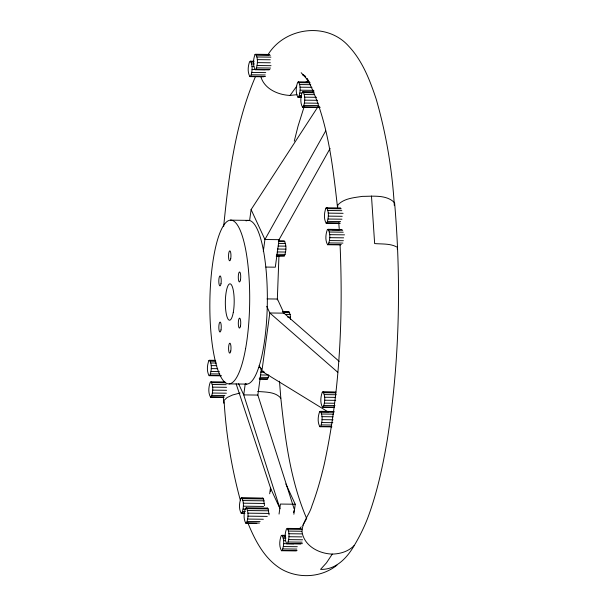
<?xml version="1.0" encoding="UTF-8"?>
<svg xmlns="http://www.w3.org/2000/svg" width="606" height="606" viewBox="0 0 606 606"><rect width="100%" height="100%" fill="white"/><g stroke="black" fill="none" stroke-linecap="round" stroke-linejoin="round"><path stroke-width="0.91" d="M277.313 299.887L278.957 255.687M209.123 375.682L209.85 375.334C211.592 370.705 212.161 364.623 209.608 360.267L208.873 360.615C207.138 365.236 206.563 371.319 209.123 375.682L221.198 375.826M210.555 397.21L211.289 396.862C213.024 392.241 213.6 386.158 211.04 381.795L210.305 382.144C208.57 386.772 207.994 392.847 210.555 397.21L223.561 397.369M249.914 76.614L250.649 76.265C252.384 71.637 252.952 65.554 250.399 61.198L249.664 61.539C247.93 66.168 247.354 72.25 249.914 76.614L263.845 76.78M255.224 69.69L255.959 69.342C257.694 64.713 258.27 58.63 255.709 54.275L254.982 54.616C253.24 59.244 252.672 65.327 255.224 69.69L269.162 69.857M241.211 513.267L241.945 512.926C243.68 508.298 244.256 502.215 241.696 497.852L240.968 498.2C239.226 502.828 238.658 508.911 241.211 513.267L244.892 513.312M245.816 523.236L246.551 522.895C248.286 518.266 248.861 512.184 246.301 507.828L245.574 508.169C243.832 512.797 243.264 518.88 245.816 523.236L256.868 523.372M276.2 256.126L284.464 255.876C286.206 251.248 286.774 245.165 284.222 240.802L278.571 240.733M297.955 97.263L298.69 96.915C300.425 92.286 301 86.203 298.44 81.848L297.705 82.196C295.97 86.817 295.395 92.9 297.955 97.263L301.636 97.308M302.561 107.232L303.295 106.891C305.03 102.262 305.606 96.18 303.045 91.817L302.318 92.165C300.576 96.793 300.008 102.876 302.561 107.232L320.059 107.451M281.487 550.725L282.222 550.384C283.956 545.756 284.532 539.673 281.972 535.31L281.237 535.659C279.502 540.287 278.927 546.37 281.487 550.725L296.349 550.907M286.805 543.802L287.532 543.453C289.274 538.832 289.842 532.75 287.289 528.387L286.555 528.735C284.82 533.363 284.244 539.446 286.805 543.802L300.735 543.976M326.164 223.205L326.892 222.856C328.634 218.228 329.202 212.145 326.649 207.79L325.914 208.138C324.18 212.759 323.604 218.842 326.164 223.205L340.095 223.372M327.596 244.733L328.331 244.385C330.065 239.764 330.641 233.681 328.081 229.318L327.346 229.666C325.611 234.295 325.036 240.37 327.596 244.733L340.602 244.892M319.9 426.73L320.627 426.389C322.369 421.761 322.937 415.678 320.385 411.322L319.65 411.663C317.915 416.292 317.339 422.374 319.9 426.73L331.868 426.882M322.543 407.308L323.278 406.967C325.021 402.339 325.589 396.256 323.036 391.893L322.301 392.241C320.559 396.869 319.991 402.952 322.543 407.308L334.52 407.459M223.637 226.652C228.757 175.99 235.075 124.291 255.262 77.091M240.324 500.2C231.515 467.643 225.977 433.964 224.069 400.361L227.114 397.513L232.628 394.976L240.074 393.006M394.324 205.639C392.218 169.589 386.136 133.471 376.061 98.71C369.811 79.992 362.373 60.683 348.617 46.117C326.892 21.665 284.934 27.217 268.14 54.479M340.064 244.4C343.231 318.097 339.905 392.59 324.119 464.817C320.854 478.611 317.036 492.284 312.037 505.563C309.552 514.744 301.985 522.183 302.053 531.977C304.257 546.059 319.127 553.748 332.293 554.081C340.42 553.922 348.601 551.407 354.313 545.392C359.441 536.795 363.903 527.811 367.547 518.478C377.068 493.102 382.757 466.499 387.287 439.835C399.566 361.524 401.361 281.684 394.604 202.752C386.53 194.473 373.084 196.352 362.494 196.367C354.002 197.677 344.087 198.306 337.845 204.942L337.557 207.82C332.588 163.976 327.763 118.39 307.166 78.651L308.833 81.727M249.604 220.592L251.111 209.585L318.059 106.588M245.233 383.886L243.733 394.892L280.025 508.745M263.307 251.422L264.928 239.499L325.634 130.994M294.145 508.919L257.853 395.067L261.481 368.463M330.096 148.432L279.048 239.673L275.298 267.185L265.882 267.072M263.352 500.564L263.572 498.943L262.875 498.117L241.696 497.852M269.678 493.784L270.549 487.421M270.435 491.549L270.814 488.807L236.135 383.825M279.048 514.062L280.411 504.056L295.236 504.237L293.872 514.244M293.645 512.578L293.895 510.752M259.421 379.144L266.951 379.242L267.685 378.894L268.829 375.061L260.353 374.962M397.21 249.066L397.581 247.453C390.832 243.294 382.257 244.241 374.644 243.567L371.478 196.018M294.266 141.183L298.016 126.237L304.204 106.527M302.818 525.266L306.272 519.251M260.86 76.697C264.375 88.991 278.207 94.953 290.1 95.437L296.728 86.181M332.293 554.081L326.498 562.822L320.559 569.375C335.951 569.958 347.223 557.687 354.313 545.392M299.561 528.667L301.273 526.788M336.966 565.171C321.4 577.715 298.47 578.972 281.222 569.026C264.224 558.671 254.952 540.272 247.687 522.47M290.562 319.43L290.198 314.544L288.948 311.84L283.51 312.128M262.14 498.458L262.875 498.117M266.754 508.434L267.481 508.086L268.178 508.911L269.079 514.926M305.878 82.083L308.477 81.772M290.1 95.437L297.001 94.672M255.709 54.275L269.647 54.442M254.982 54.616L268.912 54.79M256.406 55.101L270.344 55.275M256.959 56.979L270.897 57.146M257.285 59.615L270.291 59.774M250.399 61.198L254.111 61.244M251.096 62.024L253.884 62.062M257.338 62.607L270.344 62.774M251.649 63.903L254.437 63.933M257.103 65.509L271.034 65.683M251.975 66.539L253.831 66.562M256.618 67.872L270.549 68.046M255.959 69.342L269.897 69.516M252.02 69.531L265.027 69.698M251.785 72.432L265.723 72.606M251.301 74.803L265.239 74.97M250.649 76.265L265.511 76.447M298.44 81.848L309.492 81.984M299.137 82.674L310.189 82.81M299.69 84.552L310.742 84.688M300.015 87.188L311.984 87.332M300.061 90.188L313.878 90.355M303.045 91.817L314.097 91.953M302.318 92.165L313.363 92.301M303.742 92.642L313.87 92.771M299.826 93.089L301.674 93.112M304.295 94.521L314.423 94.65M299.349 95.453L301.19 95.475M298.69 96.915L301.447 96.952M304.621 97.157L316.59 97.308M304.674 100.157L317.567 100.316M304.439 103.058L318.248 103.225M303.954 105.421L318.688 105.603M303.295 106.891L319.87 107.088M326.649 207.79L340.58 207.964M325.914 208.138L327.77 208.161M327.346 208.615L341.276 208.79M327.899 210.494L341.829 210.661M328.225 213.13L343.087 213.312M328.27 216.13L342.201 216.297M328.035 219.031L341.966 219.198M230.394 220.152L248.036 220.372M327.551 221.395L340.557 221.554M326.892 222.856L339.898 223.016M328.081 229.318L342.011 229.492M331.99 229.719L339.421 229.81M328.778 230.144L342.708 230.318M329.331 232.022L343.261 232.196M329.656 234.658L344.519 234.84M329.702 237.658L343.64 237.825M279.048 239.673L264.928 239.499L251.111 209.585M329.467 240.559L343.405 240.726M278.328 241.552L284.911 241.635M328.99 242.923L342.92 243.089M278.881 243.423L285.464 243.506M328.331 244.385L341.329 244.551M278.26 246.051L285.79 246.142M277.374 249.036L285.843 249.142M277.139 251.937L285.608 252.043M276.654 254.3L285.123 254.406M276.934 255.777L284.464 255.876M267.064 298.909L277.419 299.031L283.941 313.158L339.163 361.343M282.358 311.764L288.948 311.84M283.055 312.59L289.645 312.673M283.941 313.158L269.821 312.984L266.754 306.341M285.494 314.484L290.198 314.544M287.698 317.15L290.524 317.18M209.608 360.267L215.175 360.335M208.873 360.615L215.372 360.691M210.297 361.093L215.872 361.161M210.85 362.971L216.425 363.039M211.176 365.607L216.751 365.676M258.785 367.516L260.663 367.539M211.229 368.607L217.728 368.683M263.761 371.281L261.875 371.258L259.186 365.441M260.588 372.054L264.352 372.107M210.994 371.508L219.357 371.607M210.509 373.872L219.796 373.985M209.85 375.334L221.001 375.47M259.876 377.326L268.344 377.424M259.216 378.788L267.685 378.894M211.04 381.795L224.97 381.969M211.736 382.621L225.667 382.795M229.151 383.886L246.801 384.106M212.289 384.499L226.22 384.674M212.615 387.136L226.546 387.31M212.661 390.135L226.599 390.302M323.036 391.893L335.921 392.052M322.301 392.241L334.27 392.385M323.725 392.718L335.701 392.87M212.426 393.036L226.364 393.203M324.278 394.597L336.254 394.748M257.853 395.067L243.733 394.892L238.597 383.78M211.941 395.4L224.947 395.559M324.604 397.233L335.656 397.369M211.289 396.862L224.288 397.028M324.657 400.233L335.709 400.369M324.422 403.134L334.55 403.255M323.937 405.497L334.989 405.634M323.278 406.967L334.33 407.096M320.385 411.322L334.194 411.489M319.65 411.663L328.861 411.777M321.082 412.148L333.967 412.307M321.635 414.019L333.603 414.171M321.96 416.655L333.005 416.792M322.006 419.655L333.058 419.791M321.771 422.556L332.823 422.693M321.286 424.92L331.414 425.048M320.627 426.389L331.679 426.526M240.968 498.2L260.3 498.435M242.392 498.685L263.572 498.943L264.489 505.699M242.945 500.556L264.125 500.821M243.271 503.192L264.451 503.457M243.324 506.192L263.58 506.442M246.301 507.828L267.481 508.086M246.998 508.654L268.178 508.911M243.089 509.093L245.847 509.123M247.551 510.525L268.731 510.79M242.605 511.456L245.369 511.487M241.945 512.926L244.71 512.956M247.877 513.161L269.056 513.426M247.93 516.16L267.269 516.403M247.695 519.062L263.345 519.259M247.21 521.425L260.103 521.584M246.551 522.895L259.444 523.054M287.289 528.387L301.22 528.561M287.986 529.212L301.917 529.386M288.539 531.091L301.538 531.25M288.865 533.727L301.864 533.886M281.972 535.31L285.691 535.356M282.669 536.143L285.456 536.174M288.91 536.727L301.917 536.886M283.222 538.014L286.009 538.052M288.676 539.628L302.614 539.794M283.547 540.65L285.403 540.673M288.191 541.991L302.129 542.165M287.532 543.453L302.402 543.643M283.6 543.65L293.812 543.771M283.366 546.551L297.296 546.726M282.881 548.915L296.811 549.089M282.222 550.384L297.084 550.566M257.701 391.438C265.504 392.203 275.306 391.62 280.828 398.18C285.123 438.979 290.38 480.573 306.689 518.592M304.924 75.667L302.349 74.523L305.735 76.947M327.528 411.572L261.875 371.258L269.821 312.984L337.784 372.289M301.174 72.72L305.909 77.916L308.462 81.742M285.865 483.959L295.236 504.237M270.814 488.807L279.26 507.086M338.754 222.925L339.201 228.591M279.487 381.189L280.828 398.18M223.273 396.824L223.781 403.248M246.081 220.902A81.886 19.907 -89.3 0 1 267.352 299.538A81.886 19.907 -89.3 0 1 245.498 384.022M245.604 348.601A81.886 19.907 -89.3 0 0 232.34 220.417A81.886 19.907 -89.3 0 0 211.373 337.05A81.886 19.907 -89.3 0 0 245.604 348.601M221.008 329.922A5.007 1.22 -89.3 0 0 220.198 322.089A5.007 1.22 -89.3 0 0 218.917 329.217A5.007 1.22 -89.3 0 0 221.008 329.922M220.985 283.76A5.007 1.22 -89.3 0 0 220.175 275.927A5.007 1.22 -89.3 0 0 218.895 283.055A5.007 1.22 -89.3 0 0 220.985 283.76M230.719 258.709A5.007 1.22 -89.3 0 0 229.909 250.876A5.007 1.22 -89.3 0 0 228.629 258.005A5.007 1.22 -89.3 0 0 230.719 258.709M240.476 279.813A5.007 1.22 -89.3 0 0 239.665 271.98A5.007 1.22 -89.3 0 0 238.378 279.108A5.007 1.22 -89.3 0 0 240.476 279.813M240.491 325.975A5.007 1.22 -89.3 0 0 239.681 318.142A5.007 1.22 -89.3 0 0 238.4 325.263A5.007 1.22 -89.3 0 0 240.491 325.975M230.757 351.025A5.007 1.22 -89.3 0 0 229.947 343.193A5.007 1.22 -89.3 0 0 228.667 350.321A5.007 1.22 -89.3 0 0 230.757 351.025M233.287 312.37A18.195 4.424 -89.3 0 0 230.341 283.888A18.195 4.424 -89.3 0 0 225.682 309.802A18.195 4.424 -89.3 0 0 233.287 312.37"/></g></svg>
